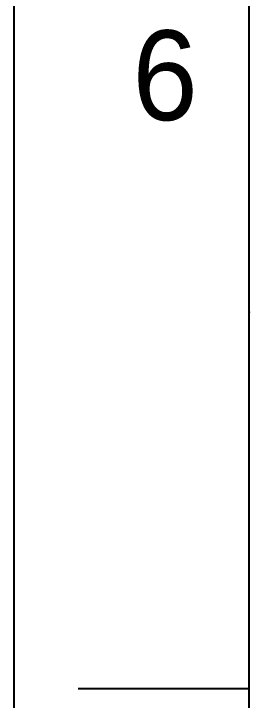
# Model space of a CAD drawing. Extents: x 16036 to 31646, y -36012 to -17126.
# Drawn here: x 16036.1 to 16056.1, y -17747.1 to -17688.8 of the extents above; entities that cross this region are included whole.
import ezdxf

# ---------------------------------------------------------------- set-up
doc = ezdxf.new("R2010")
doc.units = 0
doc.header["$MEASUREMENT"] = 0
doc.layers.add('FORM', color=7, linetype='CONTINUOUS')
doc.styles.get("Standard").update_dxf_attribs({"font": 'Gulim.ttf'})

msp = doc.modelspace()

# ---------------------------------------------------------------- linework, layer by layer
at = {"layer": 'FORM', "color": 7, "linetype": 'Continuous'}
for p, q in [((16036.103, -17126.104), (16036.103, -17966.103)), ((16056.103, -17746.104), (16041.567, -17746.104))]:
    msp.add_line(p, q, dxfattribs=at)
at = {"layer": 'FORM', "linetype": 'Continuous'}
msp.add_line((16056.103, -17946.103), (16056.103, -17146.104), dxfattribs=at)
at = {"layer": 'FORM'}
msp.add_point((16056.103, -17714.121), dxfattribs=at)
msp.add_point((16056.103, -17714.121), dxfattribs=at)

# ---------------------------------------------------------------- texts
at = {"layer": 'FORM', "insert": (16048.955, -17694.045), "char_height": 7.624, "attachment_point": 5}
msp.add_mtext_dynamic_manual_height_columns('6', width=50, gutter_width=12.5, heights=[0], dxfattribs=at)

doc.saveas('drawing.dxf')
